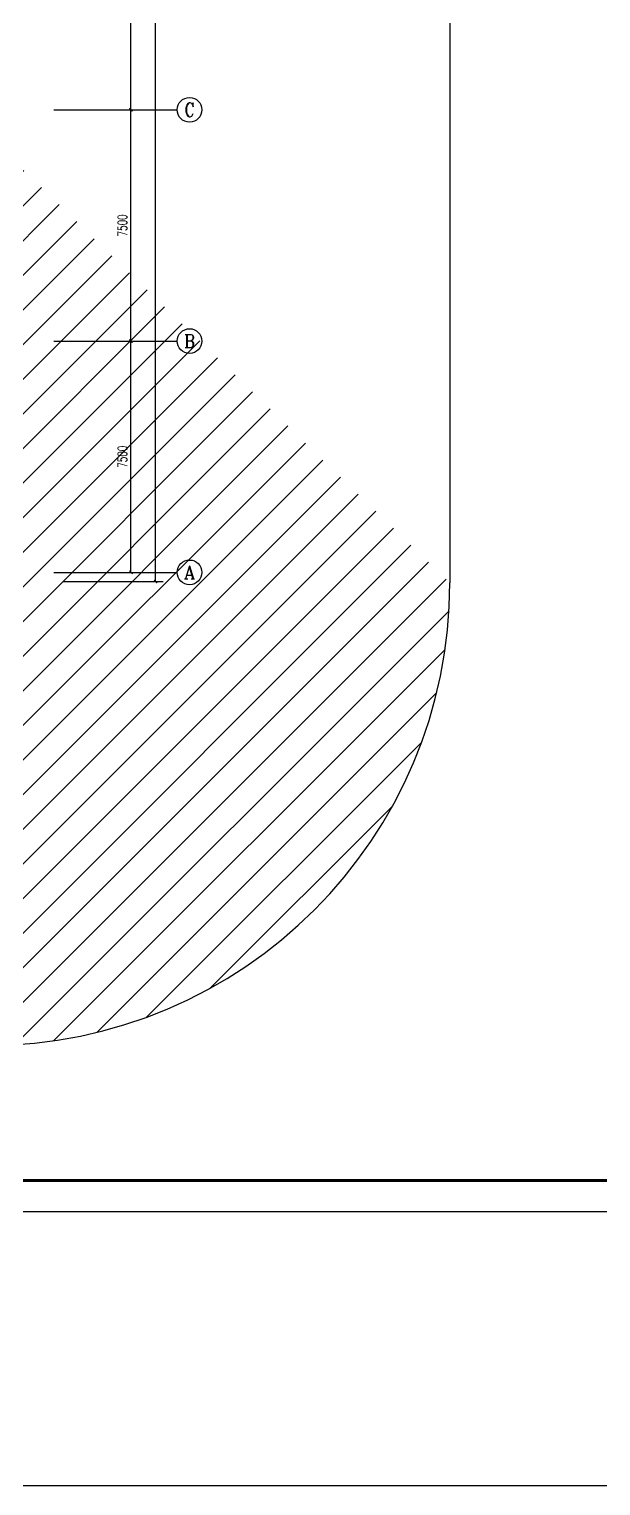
# Model space of a CAD drawing. Extents: x 4532298 to 10139194, y -639876 to -207028.
# Drawn here: x 5305847 to 5324380, y -383759 to -336521 of the extents above; entities that cross this region are included whole.
import ezdxf
from ezdxf.enums import TextEntityAlignment as Align

# ---------------------------------------------------------------- set-up
doc = ezdxf.new("R2010")
doc.units = 0
doc.header["$LTSCALE"] = 1000
doc.header["$MEASUREMENT"] = 0
doc.layers.get('0').update_dxf_attribs({"linetype": 'CONTINUOUS'})
doc.layers.get('Defpoints').update_dxf_attribs({"linetype": 'CONTINUOUS'})
for name, color, linetype in [('AXIS_TEXT', 7, 'CONTINUOUS'), ('PUB_TITLE', 4, 'CONTINUOUS'), ('建筑底图', 251, 'CONTINUOUS')]:
    doc.layers.add(name, color=color, linetype=linetype)
doc.styles.add('_TCH_AXIS', font='COMPLEX', dxfattribs={"bigfont": 'GBCBIG'})
doc.styles.add('_TCH_DIM_T3', font='SIMPLEX', dxfattribs={"width": 0.705882, "bigfont": 'GBCBIG'})
doc.styles.add('COMPLEX', font='COMPLEX')
doc.dimstyles.new('_TCH_ARCH&&100', dxfattribs={"dimtxt": 297.5, "dimasz": 100, "dimexe": 250, "dimexo": 300, "dimgap": 126.25, "dimtad": 1, "dimdec": 0, "dimzin": 0, "dimdsep": 46, "dimtxsty": '_TCH_DIM_T3', "dimblk": 'ARCHTICK', "dimcen": 0.09, "dimclrt": 7, "dimazin": 2, "dimtfac": 1, "dimtdec": 0, "dimtix": 1, "dimtmove": 2, "dimatfit": 3, "dimfxl": 0, "dimtolj": 1, "dimtzin": 0, "dimarcsym": 0})

# ---------------------------------------------------------------- blocks, each defined once
blk = doc.blocks.new('_ArchTick')
at = {"color": 0, "linetype": 'ByBlock', "const_width": 0.4}
blk.add_lwpolyline([(-0.5, -0.5), (0.5, 0.5)], dxfattribs=at)
blk = doc.blocks.new('*D1025')
at = {"layer": 'Defpoints', "color": 0, "transparency": 16777216}
for p in [(5306646, -308837), (5309946, -308837), (5306646, -354437)]:
    blk.add_point(p, dxfattribs=at)
at = {"layer": '建筑底图', "color": 0, "lineweight": -2, "transparency": 16777216}
for p, q in [((5306946, -308837), (5310196, -308837)), ((5309946, -354437), (5309946, -308837)), ((5306946, -354437), (5310196, -354437))]:
    blk.add_line(p, q, dxfattribs=at)
at = {"layer": '建筑底图', "color": 0, "lineweight": -2, "transparency": 16777216, "xscale": 100, "yscale": 100, "zscale": 100}
for p, rotation in [((5309946, -308837), 90), ((5309946, -354437), 270)]:
    blk.add_blockref('_ArchTick', p, dxfattribs=dict(at, rotation=rotation))
at = {"layer": '建筑底图', "color": 7, "transparency": 16777216, "insert": (5309671, -331637), "char_height": 297.5, "attachment_point": 5, "rotation": 90, "style": '_TCH_DIM_T3'}
blk.add_mtext('\\A1;45600', dxfattribs=at)
blk = doc.blocks.new('*D1026')
at = {"layer": 'Defpoints', "color": 0, "transparency": 16777216}
for p in [(5306646, -346637), (5309146, -346637), (5306646, -354137)]:
    blk.add_point(p, dxfattribs=at)
at = {"layer": '建筑底图', "color": 0, "lineweight": -2, "transparency": 16777216}
for p, q in [((5306946, -346637), (5309396, -346637)), ((5309146, -354137), (5309146, -346637)), ((5306946, -354137), (5309396, -354137))]:
    blk.add_line(p, q, dxfattribs=at)
at = {"layer": '建筑底图', "color": 0, "lineweight": -2, "transparency": 16777216, "xscale": 100, "yscale": 100, "zscale": 100}
for p, rotation in [((5309146, -346637), 90), ((5309146, -354137), 270)]:
    blk.add_blockref('_ArchTick', p, dxfattribs=dict(at, rotation=rotation))
at = {"layer": '建筑底图', "color": 7, "transparency": 16777216, "insert": (5308871, -350387), "char_height": 297.5, "attachment_point": 5, "rotation": 90, "style": '_TCH_DIM_T3'}
blk.add_mtext('\\A1;7500', dxfattribs=at)
blk = doc.blocks.new('*D1027')
at = {"layer": 'Defpoints', "color": 0, "transparency": 16777216}
for p in [(5306646, -339137), (5309146, -339137), (5306646, -346637)]:
    blk.add_point(p, dxfattribs=at)
at = {"layer": '建筑底图', "color": 0, "lineweight": -2, "transparency": 16777216}
for p, q in [((5306946, -339137), (5309396, -339137)), ((5309146, -346637), (5309146, -339137)), ((5306946, -346637), (5309396, -346637))]:
    blk.add_line(p, q, dxfattribs=at)
at = {"layer": '建筑底图', "color": 0, "lineweight": -2, "transparency": 16777216, "xscale": 100, "yscale": 100, "zscale": 100}
for p, rotation in [((5309146, -339137), 90), ((5309146, -346637), 270)]:
    blk.add_blockref('_ArchTick', p, dxfattribs=dict(at, rotation=rotation))
at = {"layer": '建筑底图', "color": 7, "transparency": 16777216, "insert": (5308871, -342887), "char_height": 297.5, "attachment_point": 5, "rotation": 90, "style": '_TCH_DIM_T3'}
blk.add_mtext('\\A1;7500', dxfattribs=at)
blk = doc.blocks.new('*D1028')
at = {"layer": 'Defpoints', "color": 0, "transparency": 16777216}
for p in [(5306646, -331637), (5309146, -331637), (5306646, -339137)]:
    blk.add_point(p, dxfattribs=at)
at = {"layer": '建筑底图', "color": 0, "lineweight": -2, "transparency": 16777216}
for p, q in [((5306946, -331637), (5309396, -331637)), ((5309146, -339137), (5309146, -331637)), ((5306946, -339137), (5309396, -339137))]:
    blk.add_line(p, q, dxfattribs=at)
at = {"layer": '建筑底图', "color": 0, "lineweight": -2, "transparency": 16777216, "xscale": 100, "yscale": 100, "zscale": 100}
for p, rotation in [((5309146, -331637), 90), ((5309146, -339137), 270)]:
    blk.add_blockref('_ArchTick', p, dxfattribs=dict(at, rotation=rotation))
at = {"layer": '建筑底图', "color": 7, "transparency": 16777216, "insert": (5308871, -335387), "char_height": 297.5, "attachment_point": 5, "rotation": 90, "style": '_TCH_DIM_T3'}
blk.add_mtext('\\A1;7500', dxfattribs=at)
blk = doc.blocks.new('_AXISO')
blk.add_circle((0, 0), 0.5)
at = {"layer": 'AXIS_TEXT', "style": 'COMPLEX', "width": 1.041667}
blk.add_attdef('A', text='', height=0.56, dxfattribs=at).set_placement((-0.25, -0.28), (0.25, -0.28), align=Align.FIT)

msp = doc.modelspace()

# ---------------------------------------------------------------- hatches: boundary and pattern name
h = msp.add_hatch()
h.set_pattern_fill('ANSI31', color=1, scale=500)
h.set_pattern_definition([(45, (-77519.9, -11738.2), (-561.26601, 561.26601), [])])
edge = h.paths.add_edge_path()
edge.add_arc((5304486.1, -308796.5), 15000, 359.99999, 450.00006)
edge.add_line((5319486.1, -308796.5), (5319486.1, -354476.5))
edge.add_line((5256806.1, -293796.5), (5304486.1, -293796.5))
edge.add_arc((5256806.1, -308796.5), 15000, 90, 180.00001)
edge.add_line((5241806.1, -308796.5), (5241806.1, -354476.5))
edge.add_arc((5256806.1, -354476.5), 15000, 179.99999, 270)
edge.add_line((5304486.1, -369476.5), (5256806.1, -369476.5))
edge.add_arc((5304486.1, -354476.5), 15000, 270, 360)

# ---------------------------------------------------------------- linework, layer by layer
at = {"color": 1}
msp.add_line((5319486.1, -308796.5), (5319486.1, -354476.5), dxfattribs=at)
msp.add_lwpolyline([(4532297.7, -207028.1), (5358391.9, -207028.1), (5358391.9, -383759.2), (4532297.7, -383759.2)], close=True, dxfattribs=at)
msp.add_arc((5304486.1, -354476.5), 15000, 270, 0, dxfattribs=at)
at = {"layer": 'PUB_TITLE'}
msp.add_lwpolyline([(5228032, -374858.8), (5346932, -374858.8), (5346932, -290758.8), (5228032, -290758.8)], close=True, dxfattribs=at)
at = {"layer": 'PUB_TITLE', "const_width": 100}
msp.add_lwpolyline([(5230532, -373858.8), (5345932, -373858.8), (5345932, -291758.8), (5230532, -291758.8)], close=True, dxfattribs=at)
at = {"layer": '建筑底图'}
for p, q in [((5306646.1, -339136.5), (5310646.1, -339136.5)), ((5306646.1, -346636.5), (5310646.1, -346636.5)), ((5306646.1, -354136.5), (5310646.1, -354136.5))]:
    msp.add_line(p, q, dxfattribs=at)

# ---------------------------------------------------------------- block references
ref = msp.add_blockref('_AXISO', (5311046.1, -339136.5), dxfattribs=dict(at, xscale=800, yscale=800, zscale=800))
ref.add_attrib('A', 'C', dxfattribs={"layer": 'AXIS_TEXT', "color": 0, "height": 455.7, "style": '_TCH_AXIS'}).set_placement((5310883.4, -339364.4), (5311208.9, -339364.4), align=Align.FIT)
ref = msp.add_blockref('_AXISO', (5311046.1, -346636.5), dxfattribs=dict(at, xscale=800, yscale=800, zscale=800))
ref.add_attrib('A', 'B', dxfattribs={"layer": 'AXIS_TEXT', "color": 0, "height": 435.3, "style": '_TCH_AXIS'}).set_placement((5310870, -346854.1), (5311222.3, -346854.1), align=Align.FIT)
ref = msp.add_blockref('_AXISO', (5311046.1, -354136.5), dxfattribs=dict(at, xscale=800, yscale=800, zscale=800))
ref.add_attrib('A', 'A', dxfattribs={"layer": 'AXIS_TEXT', "color": 0, "height": 425.2, "style": '_TCH_AXIS'}).set_placement((5310863.9, -354349.1), (5311228.4, -354349.1), align=Align.FIT)

# ---------------------------------------------------------------- dimensions: what is measured, and where the dimension line sits
for p1, p2, distance, picture, middle in [((5306646.1, -354436.5), (5306646.1, -308836.5), -3300, '*D1025', (5309671.1, -331636.5)), ((5306646.1, -339136.5), (5306646.1, -331636.5), -2500, '*D1028', (5308871.1, -335386.5)), ((5306646.1, -346636.5), (5306646.1, -339136.5), -2500, '*D1027', (5308871.1, -342886.5)), ((5306646.1, -354136.5), (5306646.1, -346636.5), -2500, '*D1026', (5308871.1, -350386.5))]:
    dim = msp.add_aligned_dim(p1=p1, p2=p2, distance=distance, dimstyle='_TCH_ARCH&&100', dxfattribs=at)
    dim.commit()
    dim.dimension.update_dxf_attribs({"geometry": picture, "text_midpoint": middle})

doc.saveas('drawing.dxf')
